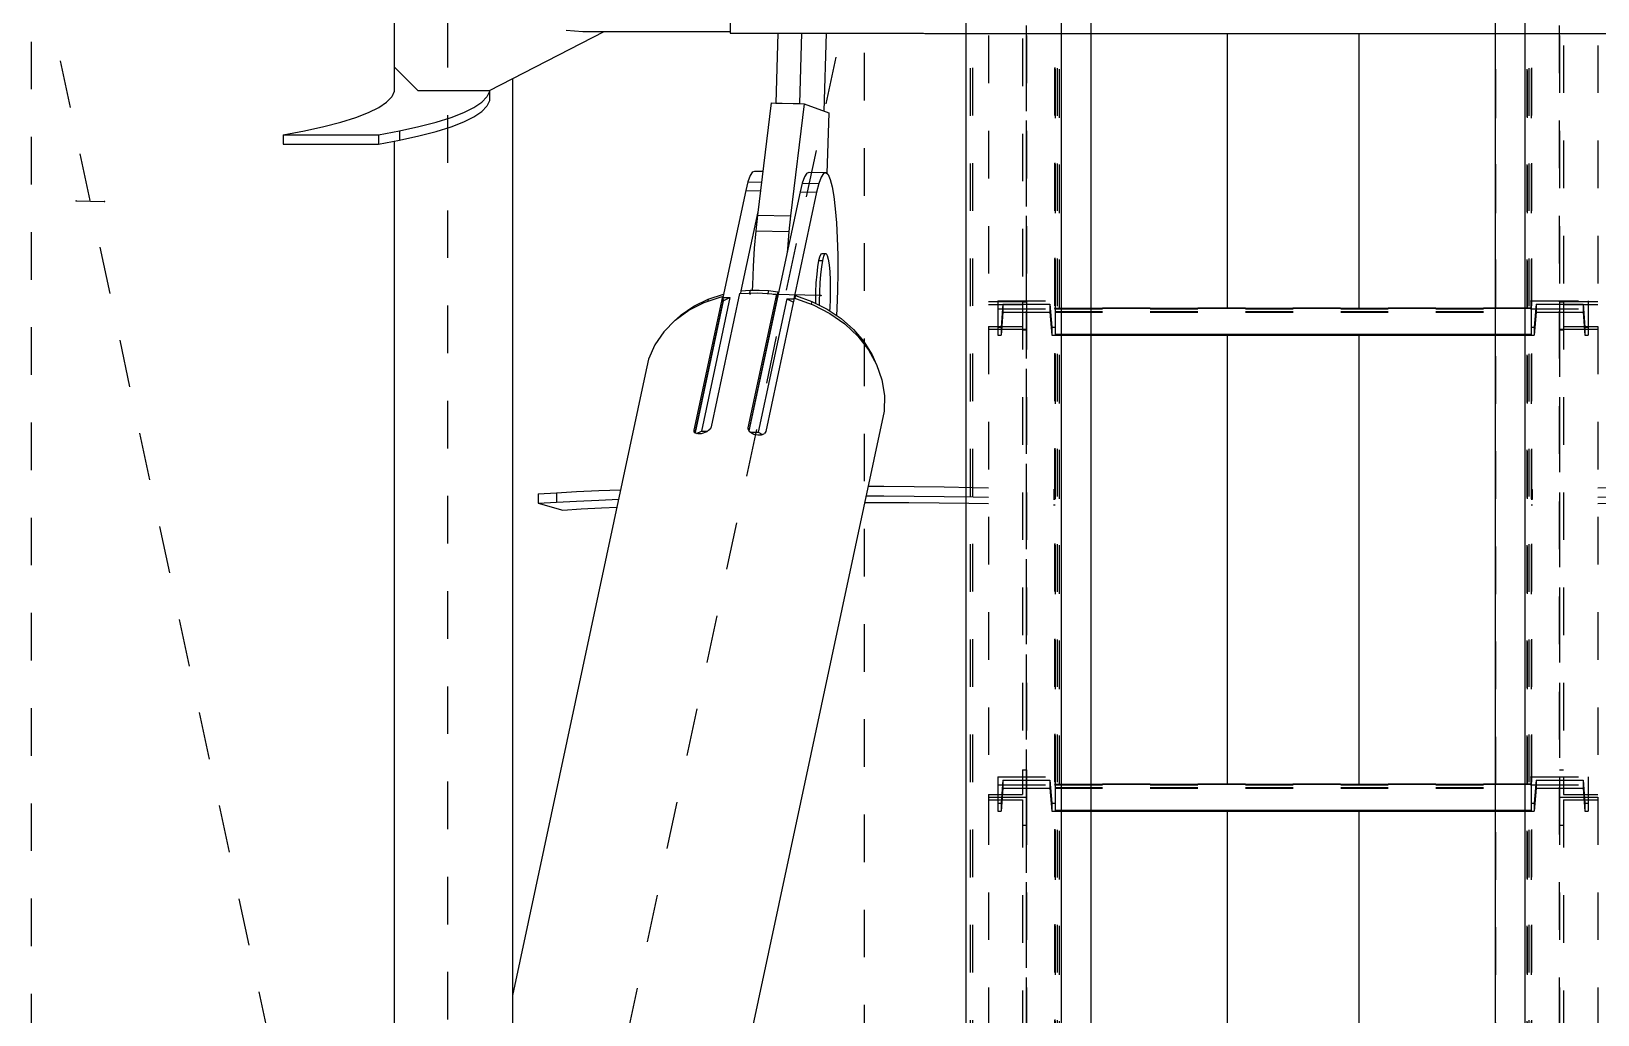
# Model space of a CAD drawing. Header units: millimetres. Extents: x 149919 to 150445, y 136651 to 136866.
# Drawn here: x 150370.813 to 150374.103, y 136698.886 to 136700.952 of the extents above; entities that cross this region are included whole.
import ezdxf

# ---------------------------------------------------------------- set-up
doc = ezdxf.new("R2010")
doc.units = ezdxf.units.MM
doc.header["$LTSCALE"] = 0.25
for name, pattern in [('CENTER', [50.8, 31.75, -6.35, 6.35, -6.35]), ('XKITLINE00', [0]), ('XKITLINE02', [4, 2, -2]), ('XKITLINE03', [6, 3, -1, 1, -1])]:
    doc.linetypes.add(name, pattern=pattern)

# ---------------------------------------------------------------- blocks, each defined once
blk = doc.blocks.new('çatıı')
at = {"color": 8, "linetype": 'CENTER'}
for p, q in [((23075, 4763.35), (23075, 6431.43)), ((22900, 3985.69), (22900, 5629.8)), ((22987.5, 4670.27), (22987.5, 5490.27)), ((22987.5, 4670.27), (22900, 5080.27)), ((22900, 4260.27), (23075, 5080.27)), ((22909.42, 5022.26), (22915.36, 5022.13)), ((23065.84, 5002.39), (23050.97, 5002.72))]:
    blk.add_line(p, q, dxfattribs=at)
at = {"color": 1, "linetype": 'XKITLINE03'}
for p, q in [((23109.01, 4289.11), (23109.01, 5553.53)), ((23220.99, 4289.12), (23220.99, 5553.53)), ((23115.01, 4280.28), (23115.01, 5549.66)), ((23215.01, 5549.66), (23214.98, 4280.28)), ((23109.01, 5001.09), (23109.01, 5096.97)), ((23220.99, 5096.97), (23220.99, 5001.09)), ((23115.01, 5001.25), (23115.01, 4999.55)), ((23214.99, 4999.55), (23214.99, 5001.25)), ((23214.99, 4999.73), (23115.01, 4999.73)), ((23109.01, 4896.99), (23109.01, 4995.28)), ((23220.99, 4995.28), (23220.99, 4896.99)), ((23115.01, 4901.26), (23115.01, 4899.56)), ((23214.99, 4899.74), (23115.01, 4899.74)), ((23214.99, 4899.56), (23214.99, 4901.26)), ((23109.01, 4801.11), (23109.01, 4896.99)), ((23220.99, 4896.99), (23220.99, 4801.11))]:
    blk.add_line(p, q, dxfattribs=at)
at = {"color": 116, "linetype": 'XKITLINE02', "true_color": 0x136734}
for p, q in [((23097.16, 5550.14), (23097.16, 4298.1)), ((23097.69, 5550.18), (23097.69, 4297.68)), ((23114.93, 5550.18), (23114.93, 4280.34)), ((23115.46, 5550.14), (23115.46, 4279.7)), ((23116.31, 5550.19), (23116.31, 4278.85)), ((23214.54, 5550.14), (23214.54, 4279.7)), ((23215.07, 5550.18), (23215.07, 4280.33)), ((23115.01, 5549.96), (23115.01, 4280.58)), ((23115.01, 5549.66), (23115.01, 4280.28)), ((23115.86, 5549.94), (23115.86, 4280.56)), ((23115.86, 5549.68), (23115.86, 4280.3)), ((23122.51, 5549.96), (23122.51, 4280.57)), ((23122.51, 5549.67), (23122.51, 4280.28)), ((23207.5, 5549.95), (23207.48, 4280.57)), ((23207.51, 5549.67), (23207.48, 4280.29)), ((23207.51, 5549.66), (23207.48, 4280.28)), ((23214.15, 5549.94), (23214.13, 4280.56)), ((23214.16, 5549.68), (23214.13, 4280.3)), ((23215, 5549.97), (23214.98, 4280.58)), ((23215.01, 5549.66), (23214.98, 4280.28)), ((23096.31, 5103.12), (23096.31, 5057.42)), ((23116.31, 5103.12), (23116.31, 5057.42)), ((23122.51, 5103.12), (23122.51, 5057.42)), ((23207.49, 5103.12), (23207.49, 5057.42)), ((23213.69, 5103.12), (23213.69, 5057.42)), ((23101.01, 5096.97), (23101.01, 5000.5)), ((23108.21, 5096.38), (23108.21, 4995.2)), ((23109.01, 5096.97), (23109.01, 4995.2)), ((23220.99, 5094.93), (23220.99, 4995.2)), ((23221.79, 5094.93), (23221.79, 4995.2)), ((23228.99, 5094.93), (23228.99, 5000.5)), ((23101.01, 5001.09), (23109.01, 5001.09)), ((23103.01, 5001.25), (23103.01, 4994.05)), ((23103.01, 5001.25), (23115.01, 5001.25)), ((23108.21, 5001.02), (23108.21, 4897.56)), ((23108.21, 5001.02), (23109.01, 5001.02)), ((23109.01, 5001.02), (23109.01, 4901.26)), ((23115.01, 5001.25), (23115.01, 4994.05)), ((23214.99, 5001.25), (23214.99, 4999.55)), ((23214.99, 5001.25), (23214.99, 4995.75)), ((23214.99, 5001.25), (23226.99, 5001.25)), ((23220.99, 5001.09), (23228.99, 5001.09)), ((23220.99, 5001.02), (23220.99, 4995.28)), ((23220.99, 5001.02), (23221.79, 5001.02)), ((23220.99, 5001.02), (23220.99, 4896.99)), ((23221.79, 5001.02), (23221.79, 4995.85)), ((23221.79, 5001.02), (23221.79, 4897.57)), ((23226.99, 5001.25), (23226.99, 4999.55)), ((23226.99, 5001.25), (23226.99, 4995.75)), ((23101.01, 5000.5), (23108.21, 5000.5)), ((23103.01, 4999.55), (23115.01, 4999.55)), ((23104.07, 5000.55), (23103.69, 4995.75)), ((23104.07, 4998.85), (23103.69, 4994.05)), ((23104.07, 5000.55), (23113.94, 5000.55)), ((23104.07, 5000.55), (23104.07, 4998.85)), ((23104.07, 4998.85), (23113.94, 4998.85)), ((23113.94, 5000.55), (23114.33, 4995.75)), ((23113.94, 5000.55), (23113.94, 4998.85)), ((23113.94, 4998.85), (23114.33, 4994.05)), ((23115.01, 4999.73), (23115.01, 4994.05)), ((23115.01, 4999.73), (23122.51, 4999.73)), ((23115.01, 4999.55), (23214.99, 4999.55)), ((23115.01, 4999.01), (23214.99, 4999.01)), ((23115.01, 4998.86), (23214.99, 4998.86)), ((23207.49, 4999.73), (23214.99, 4999.73)), ((23214.99, 4999.73), (23214.99, 4994.05)), ((23214.99, 4999.55), (23214.99, 4994.05)), ((23214.99, 4999.55), (23226.99, 4999.55)), ((23216.05, 5000.55), (23215.67, 4995.75)), ((23216.05, 4998.85), (23215.67, 4994.05)), ((23216.05, 5000.55), (23216.05, 4998.85)), ((23216.05, 5000.55), (23225.92, 5000.55)), ((23216.05, 4998.85), (23225.92, 4998.85)), ((23221.79, 5000.5), (23228.99, 5000.5)), ((23225.92, 5000.55), (23225.92, 4998.85)), ((23225.92, 5000.55), (23226.31, 4995.75)), ((23225.92, 4998.85), (23226.31, 4994.05)), ((23226.99, 4999.55), (23226.99, 4994.05)), ((23101.01, 4995.85), (23101.01, 4896.99)), ((23101.01, 4995.85), (23108.21, 4995.85)), ((23101.01, 4995.28), (23109.01, 4995.28)), ((23103.01, 4995.75), (23103.69, 4995.75)), ((23103.69, 4995.75), (23103.69, 4994.05)), ((23108.21, 4995.2), (23109.01, 4995.2)), ((23114.33, 4995.75), (23115.01, 4995.75)), ((23114.33, 4995.75), (23114.33, 4994.05)), ((23115.01, 4994.23), (23122.51, 4994.23)), ((23115.01, 4994.22), (23122.51, 4994.22)), ((23207.49, 4994.23), (23214.99, 4994.23)), ((23207.49, 4994.22), (23214.99, 4994.22)), ((23214.99, 4995.75), (23214.99, 4994.05)), ((23214.99, 4995.75), (23215.67, 4995.75)), ((23215.67, 4995.75), (23215.67, 4994.05)), ((23220.99, 4995.28), (23228.99, 4995.28)), ((23220.99, 4995.2), (23221.79, 4995.2)), ((23221.79, 4995.85), (23228.99, 4995.85)), ((23226.31, 4995.75), (23226.31, 4994.05)), ((23226.31, 4995.75), (23226.99, 4995.75)), ((23226.99, 4995.75), (23226.99, 4994.05)), ((23228.99, 4995.85), (23228.99, 4995.28)), ((23228.99, 4995.85), (23228.99, 4896.99)), ((23103.01, 4994.05), (23103.69, 4994.05)), ((23114.33, 4994.05), (23115.01, 4994.05)), ((23115.01, 4994.06), (23122.51, 4994.06)), ((23115.01, 4994.05), (23122.51, 4994.05)), ((23207.49, 4994.06), (23214.99, 4994.06)), ((23207.49, 4994.05), (23214.99, 4994.05)), ((23214.99, 4994.05), (23215.67, 4994.05)), ((23226.31, 4994.05), (23226.99, 4994.05)), ((23108.21, 4902.73), (23109.01, 4902.73)), ((23108.21, 4902.73), (23108.21, 4897.56)), ((23109.01, 4902.73), (23109.01, 4896.99)), ((23220.99, 4902.73), (23221.79, 4902.73)), ((23103.01, 4901.26), (23103.01, 4894.06)), ((23103.01, 4901.26), (23115.01, 4901.26)), ((23103.01, 4899.56), (23115.01, 4899.56)), ((23104.07, 4900.56), (23103.69, 4895.76)), ((23104.07, 4898.86), (23103.69, 4894.06)), ((23104.07, 4900.56), (23113.94, 4900.56)), ((23104.07, 4900.56), (23104.07, 4898.86)), ((23104.07, 4898.86), (23113.94, 4898.86)), ((23113.94, 4900.56), (23114.33, 4895.76)), ((23113.94, 4900.56), (23113.94, 4898.86)), ((23113.94, 4898.86), (23114.33, 4894.06)), ((23115.01, 4901.26), (23115.01, 4894.06)), ((23115.01, 4899.74), (23115.01, 4894.06)), ((23115.01, 4899.74), (23122.51, 4899.74)), ((23115.01, 4899.56), (23214.99, 4899.56)), ((23115.01, 4899.02), (23214.99, 4899.02)), ((23115.01, 4898.87), (23214.99, 4898.87)), ((23207.49, 4899.74), (23214.99, 4899.74)), ((23214.99, 4901.26), (23214.99, 4899.56)), ((23214.99, 4901.26), (23214.99, 4895.76)), ((23214.99, 4901.26), (23226.99, 4901.26)), ((23214.99, 4899.74), (23214.99, 4894.06)), ((23214.99, 4899.56), (23214.99, 4894.06)), ((23214.99, 4899.56), (23226.99, 4899.56)), ((23216.05, 4900.56), (23215.67, 4895.76)), ((23216.05, 4898.86), (23215.67, 4894.06)), ((23216.05, 4900.56), (23216.05, 4898.86)), ((23216.05, 4900.56), (23225.92, 4900.56)), ((23216.05, 4898.86), (23225.92, 4898.86)), ((23225.92, 4900.56), (23225.92, 4898.86)), ((23225.92, 4900.56), (23226.31, 4895.76)), ((23225.92, 4898.86), (23226.31, 4894.06)), ((23226.99, 4901.26), (23226.99, 4899.56)), ((23226.99, 4901.26), (23226.99, 4895.76)), ((23226.99, 4899.56), (23226.99, 4894.06)), ((23101.01, 4897.56), (23108.21, 4897.56)), ((23101.01, 4897.56), (23101.01, 4896.99)), ((23101.01, 4896.99), (23109.01, 4896.99)), ((23101.01, 4896.99), (23101.01, 4800.52)), ((23101.01, 4896.99), (23109.01, 4896.99)), ((23101.01, 4896.4), (23108.21, 4896.4)), ((23103.01, 4895.76), (23103.69, 4895.76)), ((23103.69, 4895.76), (23103.69, 4894.06)), ((23108.21, 4896.4), (23108.21, 4795.22)), ((23109.01, 4896.99), (23109.01, 4795.22)), ((23114.33, 4895.76), (23115.01, 4895.76)), ((23114.33, 4895.76), (23114.33, 4894.06)), ((23214.99, 4895.76), (23214.99, 4894.06)), ((23214.99, 4895.76), (23215.67, 4895.76)), ((23215.67, 4895.76), (23215.67, 4894.06)), ((23220.99, 4896.99), (23228.99, 4896.99)), ((23220.99, 4896.99), (23220.99, 4891.1)), ((23220.99, 4896.99), (23228.99, 4896.99)), ((23220.99, 4896.99), (23220.99, 4795.22)), ((23221.79, 4897.57), (23228.99, 4897.57)), ((23221.79, 4896.4), (23221.79, 4891.1)), ((23221.79, 4896.4), (23228.99, 4896.4)), ((23221.79, 4896.4), (23221.79, 4795.22)), ((23226.31, 4895.76), (23226.31, 4894.06)), ((23226.31, 4895.76), (23226.99, 4895.76)), ((23226.99, 4895.76), (23226.99, 4894.06)), ((23228.99, 4896.99), (23228.99, 4896.4)), ((23228.99, 4896.99), (23228.99, 4800.52)), ((23103.01, 4894.06), (23103.69, 4894.06)), ((23114.33, 4894.06), (23115.01, 4894.06)), ((23115.01, 4894.24), (23122.51, 4894.24)), ((23115.01, 4894.23), (23122.51, 4894.23)), ((23115.01, 4894.07), (23122.51, 4894.07)), ((23115.01, 4894.06), (23122.51, 4894.06)), ((23207.49, 4894.24), (23214.99, 4894.24)), ((23207.49, 4894.23), (23214.99, 4894.23)), ((23207.49, 4894.07), (23214.99, 4894.07)), ((23207.49, 4894.06), (23214.99, 4894.06)), ((23214.99, 4894.06), (23215.67, 4894.06)), ((23226.31, 4894.06), (23226.99, 4894.06)), ((23108.21, 4891.1), (23109.01, 4891.1)), ((23220.99, 4891.1), (23221.79, 4891.1))]:
    blk.add_line(p, q, dxfattribs=at)
at = {"color": 8, "linetype": 'XKITLINE00'}
for p, q in [((22976.2, 5105.7), (22976.2, 5050.39)), ((23046.8, 5065.56), (23046.8, 5057.48)), ((22996.2, 5045.47), (23020.32, 5057.83)), ((23012.35, 5058.09), (23015.8, 5057.83)), ((23015.8, 5057.83), (23046.8, 5057.83)), ((23046.8, 5057.48), (23086.8, 5057.48)), ((23056.79, 5057.48), (23056.38, 5042.81)), ((23061.75, 5057.48), (23061.33, 5042.7)), ((23066.94, 5057.48), (23066.48, 5041.13)), ((23086.8, 5057.48), (23087.11, 5057.48)), ((23087.11, 5057.48), (23087.39, 5057.46)), ((23087.39, 5057.46), (23087.63, 5057.45)), ((23087.63, 5057.45), (23087.8, 5057.42)), ((23087.8, 5057.42), (23242.19, 5057.42)), ((23151.2, 5057.42), (23151.2, 4999.73)), ((23178.8, 5057.42), (23178.8, 4999.73)), ((22976.2, 5050.39), (22976.2, 5045.19)), ((22976.2, 5050.39), (22981.2, 5045.47)), ((23001.09, 5047.97), (23001.09, 4739.66)), ((22975.68, 5044.12), (22974.59, 5043)), ((22976.23, 5045.25), (22975.68, 5044.12)), ((22976.2, 5046.45), (22976.23, 5046.38)), ((22976.23, 5046.38), (22976.23, 5045.25)), ((22981.2, 5045.47), (22996.2, 5045.47)), ((22995.68, 5044.12), (22994.59, 5043)), ((22996.23, 5045.25), (22995.68, 5044.12)), ((22996.23, 5045.48), (22996.23, 5043.28)), ((22968.16, 5039.8), (22970.81, 5040.84)), ((22970.81, 5040.84), (22972.96, 5041.91)), ((22972.96, 5041.91), (22974.59, 5043)), ((22988.16, 5039.8), (22990.81, 5040.84)), ((22990.81, 5040.84), (22992.96, 5041.91)), ((22992.96, 5041.91), (22994.59, 5043)), ((22992.96, 5039.94), (22994.59, 5041.03)), ((22995.68, 5042.15), (22994.59, 5041.03)), ((22996.23, 5043.28), (22995.68, 5042.15)), ((23055.38, 5042.83), (23052.51, 5019.29)), ((23055.38, 5042.83), (23062.32, 5042.67)), ((23056.38, 5042.81), (23061.33, 5042.7)), ((23062.32, 5042.67), (23059.45, 5019.14)), ((23062.32, 5042.67), (23067.47, 5040.77)), ((23067.47, 5040.77), (23067.11, 5027.98)), ((22952.88, 5036.17), (22957.34, 5036.99)), ((22957.34, 5036.99), (22961.4, 5037.87)), ((22961.4, 5037.87), (22965.01, 5038.81)), ((22965.01, 5038.81), (22968.16, 5039.8)), ((22972.88, 5036.17), (22977.34, 5036.99)), ((22977.34, 5036.99), (22981.4, 5037.87)), ((22977.34, 5036.99), (22977.34, 5035.02)), ((22981.4, 5037.87), (22985.01, 5038.81)), ((22985.01, 5038.81), (22988.16, 5039.8)), ((22985.01, 5036.84), (22988.16, 5037.83)), ((22988.16, 5037.83), (22990.81, 5038.87)), ((22990.81, 5038.87), (22992.96, 5039.94)), ((22952.88, 5036.17), (22952.88, 5034.2)), ((22952.88, 5036.17), (22972.88, 5036.17)), ((22952.88, 5034.2), (22972.88, 5034.2)), ((22972.88, 5036.17), (22972.88, 5034.2)), ((22972.88, 5034.2), (22977.34, 5035.02)), ((22976.2, 5034.81), (22976.2, 4464.85)), ((22977.34, 5035.02), (22981.4, 5035.9)), ((22981.4, 5035.9), (22985.01, 5036.84)), ((23051, 5027.59), (23050.52, 5026.27)), ((23051.5, 5028.35), (23051, 5027.59)), ((23051.5, 5028.35), (23051.99, 5028.52)), ((23051.99, 5028.52), (23053.63, 5028.49)), ((23062.4, 5027.34), (23061.92, 5026.01)), ((23062.9, 5028.1), (23062.4, 5027.34)), ((23062.9, 5028.1), (23063.39, 5028.27)), ((23063.39, 5028.27), (23066.86, 5028.19)), ((23065.87, 5027.26), (23065.39, 5025.94)), ((23066.37, 5028.02), (23065.87, 5027.26)), ((23066.37, 5028.02), (23066.86, 5028.19)), ((23066.86, 5028.19), (23067.34, 5027.77)), ((23067.34, 5027.77), (23067.78, 5026.78)), ((23050.05, 5024.41), (23045.26, 5001.98)), ((23050.52, 5026.27), (23050.05, 5024.41)), ((23050.05, 5024.41), (23053.12, 5024.34)), ((23050.52, 5026.27), (23053.35, 5026.21)), ((23061.45, 5024.15), (23050.73, 4973.94)), ((23064.92, 5024.08), (23060.13, 5001.65)), ((23061.92, 5026.01), (23061.45, 5024.15)), ((23061.45, 5024.15), (23064.92, 5024.08)), ((23061.92, 5026.01), (23065.39, 5025.94)), ((23065.39, 5025.94), (23064.92, 5024.08)), ((23067.78, 5026.78), (23068.2, 5025.22)), ((23068.2, 5025.22), (23068.56, 5023.15)), ((23068.56, 5023.15), (23068.86, 5020.61)), ((23068.86, 5020.61), (23069.1, 5017.67)), ((23052.59, 5019.97), (23049.04, 5003.34)), ((23052.51, 5019.29), (23052.15, 5015.95)), ((23052.51, 5019.29), (23059.45, 5019.14)), ((23059.45, 5019.14), (23059.09, 5015.8)), ((23069.1, 5017.67), (23069.27, 5014.4)), ((23052.15, 5015.95), (23051.85, 5012.33)), ((23052.15, 5015.95), (23059.09, 5015.8)), ((23059.09, 5015.8), (23058.79, 5012.17)), ((23069.27, 5014.4), (23069.37, 5010.87)), ((23051.85, 5012.33), (23051.61, 5008.49)), ((23058.79, 5012.17), (23058.74, 5011.47)), ((23065.61, 5010.64), (23065.36, 5009.72)), ((23065.87, 5011.14), (23065.61, 5010.64)), ((23065.87, 5011.14), (23066.13, 5011.21)), ((23066.13, 5011.21), (23066.92, 5011.19)), ((23066.4, 5010.62), (23066.15, 5009.7)), ((23066.66, 5011.13), (23066.4, 5010.62)), ((23066.66, 5011.13), (23066.92, 5011.19)), ((23066.92, 5011.19), (23067.16, 5010.82)), ((23067.16, 5010.82), (23067.38, 5010.02)), ((23069.37, 5010.87), (23069.39, 5007.18)), ((23051.61, 5008.49), (23051.45, 5004.52)), ((23065.14, 5008.43), (23064.95, 5006.84)), ((23065.36, 5009.72), (23065.14, 5008.43)), ((23065.36, 5009.72), (23066.15, 5009.7)), ((23065.93, 5008.41), (23065.74, 5006.82)), ((23066.15, 5009.7), (23065.93, 5008.41)), ((23067.38, 5010.02), (23067.56, 5008.84)), ((23067.56, 5008.84), (23067.7, 5007.34)), ((23067.7, 5007.34), (23067.78, 5005.58)), ((23051.45, 5004.52), (23051.43, 5003.5)), ((23064.8, 5005.02), (23064.71, 5003.08)), ((23064.95, 5006.84), (23064.8, 5005.02)), ((23065.6, 5005.01), (23065.51, 5003.06)), ((23065.74, 5006.82), (23065.6, 5005.01)), ((23067.78, 5005.58), (23067.8, 5003.67)), ((23069.39, 5007.18), (23069.33, 5003.42)), ((23038.09, 4999.29), (23041.34, 5000.93)), ((23039.14, 5000.15), (23042.15, 5001.62)), ((23045.15, 5002.16), (23039.17, 4974.12)), ((23045.22, 5001.14), (23039.35, 4973.62)), ((23045.31, 5001.27), (23039.4, 4973.57)), ((23046.72, 5001.95), (23040.74, 4973.91)), ((23041.34, 5000.93), (23044.91, 5002.12)), ((23042.15, 5001.62), (23042.06, 5001.17)), ((23042.15, 5001.62), (23045.41, 5002.68)), ((23048.77, 5002.8), (23042.79, 4974.77)), ((23044.91, 5002.12), (23045.15, 5002.16)), ((23045.15, 5002.16), (23045.22, 5001.14)), ((23045.27, 5001.92), (23045.19, 5001.57)), ((23045.19, 5001.57), (23045.23, 5000.92)), ((23045.26, 5001.98), (23045.31, 5001.27)), ((23045.26, 5001.98), (23046.72, 5001.95)), ((23045.31, 5001.27), (23046.72, 5001.95)), ((23048.77, 5002.8), (23052.62, 5002.97)), ((23049.05, 5003.34), (23048.94, 5002.81)), ((23049.05, 5003.34), (23050.96, 5003.49)), ((23056.5, 5002.63), (23050.52, 4974.59)), ((23056.57, 5001.64), (23050.68, 4974.02)), ((23050.96, 5003.49), (23050.84, 5002.89)), ((23050.96, 5003.49), (23052.9, 5003.51)), ((23052.62, 5002.97), (23056.5, 5002.63)), ((23058.67, 5001.68), (23052.69, 4973.64)), ((23052.9, 5003.51), (23054.84, 5003.41)), ((23060.22, 5001.82), (23054.24, 4973.79)), ((23054.84, 5003.41), (23054.71, 5002.79)), ((23054.84, 5003.41), (23056.78, 5003.17)), ((23056.5, 5002.63), (23056.57, 5001.64)), ((23056.78, 5003.17), (23056.54, 5002.05)), ((23056.54, 5002.05), (23056.59, 5001.37)), ((23056.78, 5003.17), (23056.83, 5002.49)), ((23058.67, 5001.68), (23060.13, 5001.65)), ((23058.67, 5001.68), (23060.05, 5001.01)), ((23060.13, 5001.65), (23060.15, 5001.47)), ((23060.22, 5001.82), (23060.47, 5001.77)), ((23060.5, 5002.35), (23060.38, 5001.79)), ((23060.47, 5001.77), (23064.2, 5000.43)), ((23060.5, 5002.35), (23063.93, 5001.14)), ((23063.93, 5001.14), (23063.81, 5000.57)), ((23063.93, 5001.14), (23067.14, 4999.53)), ((23064.71, 5003.08), (23064.68, 5001.1)), ((23064.68, 5001.1), (23064.68, 5000.76)), ((23065.51, 5003.06), (23065.47, 5001.08)), ((23065.47, 5001.08), (23065.48, 5000.36)), ((23067.77, 5001.69), (23067.68, 4999.74)), ((23067.8, 5003.67), (23067.77, 5001.69)), ((23069.33, 5003.42), (23069.19, 4999.68)), ((23035.22, 4997.21), (23038.09, 4999.29)), ((23035.55, 4997.45), (23036.46, 4998.31)), ((23036.46, 4998.31), (23039.14, 5000.15)), ((23064.2, 5000.43), (23067.69, 4998.63)), ((23067.14, 4999.53), (23070.08, 4997.56)), ((23067.68, 4999.74), (23067.63, 4999.2)), ((23067.69, 4998.63), (23070.83, 4996.42)), ((23069.19, 4999.68), (23069.11, 4998.21)), ((23070.08, 4997.56), (23072.67, 4995.27)), ((23032.82, 4994.76), (23030.95, 4991.99)), ((23035.22, 4997.21), (23032.82, 4994.76)), ((23070.83, 4996.42), (23073.56, 4993.85)), ((23072.67, 4995.27), (23074.85, 4992.72)), ((23030.95, 4991.99), (23029.63, 4988.98)), ((23073.56, 4993.85), (23075.82, 4990.99)), ((23074.85, 4992.72), (23076.59, 4989.95)), ((23075.82, 4990.99), (23077.53, 4987.91)), ((23151.2, 4994.05), (23151.2, 4899.74)), ((23178.8, 4994.05), (23178.8, 4899.74)), ((23029.63, 4988.98), (23028.92, 4985.79)), ((23076.59, 4989.95), (23077.25, 4988.42)), ((23077.53, 4987.91), (23078.66, 4984.68)), ((23028.92, 4985.79), (23001.09, 4855.34)), ((23028.92, 4985.79), (23028.92, 4985.63)), ((23078.66, 4984.68), (23079.19, 4981.39)), ((23079.19, 4981.39), (23079.1, 4978.11)), ((23079.1, 4978.11), (23016.82, 4686.31)), ((23042.66, 4974.49), (23042.51, 4974.29)), ((23042.69, 4974.53), (23042.66, 4974.49)), ((23042.79, 4974.77), (23042.69, 4974.53)), ((23050.52, 4974.59), (23050.52, 4974.36)), ((23050.52, 4974.59), (23050.54, 4974.33)), ((23039.17, 4974.12), (23039.19, 4973.85)), ((23039.17, 4974.12), (23039.17, 4973.9)), ((23039.17, 4973.9), (23039.25, 4973.7)), ((23039.25, 4973.7), (23039.43, 4973.55)), ((23039.43, 4973.55), (23039.68, 4973.43)), ((23039.68, 4973.43), (23039.99, 4973.37)), ((23039.72, 4973.42), (23040.74, 4973.91)), ((23039.99, 4973.37), (23040.36, 4973.36)), ((23040.36, 4973.36), (23040.76, 4973.41)), ((23040.74, 4973.91), (23041.99, 4973.88)), ((23040.76, 4973.41), (23041.17, 4973.51)), ((23041.17, 4973.51), (23041.56, 4973.66)), ((23041.56, 4973.66), (23041.93, 4973.84)), ((23041.93, 4973.84), (23042.26, 4974.06)), ((23042.26, 4974.06), (23042.51, 4974.29)), ((23050.52, 4974.36), (23050.54, 4974.31)), ((23050.54, 4974.31), (23050.61, 4974.11)), ((23050.61, 4974.11), (23050.79, 4973.87)), ((23050.79, 4973.87), (23051.05, 4973.64)), ((23051, 4973.68), (23052.69, 4973.64)), ((23051.05, 4973.64), (23051.37, 4973.44)), ((23051.37, 4973.44), (23051.75, 4973.27)), ((23051.75, 4973.27), (23052.16, 4973.16)), ((23052.16, 4973.16), (23052.58, 4973.09)), ((23052.58, 4973.09), (23052.99, 4973.08)), ((23052.69, 4973.64), (23053.6, 4973.2)), ((23052.99, 4973.08), (23053.36, 4973.13)), ((23053.36, 4973.13), (23053.69, 4973.23)), ((23053.69, 4973.23), (23053.96, 4973.38)), ((23054.14, 4973.57), (23053.96, 4973.38)), ((23054.24, 4973.79), (23054.14, 4973.57)), ((23014.52, 4961.2), (23019.17, 4961.41)), ((23019.17, 4961.41), (23023.79, 4961.59)), ((23075.73, 4962.32), (23079.08, 4962.31)), ((23079.08, 4962.31), (23085.45, 4962.26)), ((23085.45, 4962.26), (23091.72, 4962.18)), ((23091.72, 4962.18), (23097.82, 4962.08)), ((23097.82, 4962.08), (23101.01, 4962.01)), ((23114.72, 4961.63), (23114.77, 4961.63)), ((23114.77, 4961.63), (23115.01, 4961.56)), ((23114.77, 4961.63), (23114.77, 4959.63)), ((23214.99, 4961.57), (23215.22, 4961.63)), ((23215.22, 4961.63), (23215.22, 4959.63)), ((23215.22, 4961.63), (23215.27, 4961.63)), ((23228.99, 4962.01), (23232.17, 4962.08)), ((23006.44, 4960.71), (23010.27, 4960.96)), ((23006.44, 4960.71), (23006.44, 4958.72)), ((23006.44, 4958.72), (23010.27, 4958.97)), ((23006.44, 4958.72), (23011.65, 4957.3)), ((23010.27, 4960.96), (23014.52, 4961.2)), ((23010.27, 4960.96), (23010.27, 4958.97)), ((23010.27, 4958.97), (23014.52, 4959.2)), ((23014.52, 4959.2), (23019.17, 4959.41)), ((23019.17, 4959.41), (23023.36, 4959.58)), ((23019.73, 4957.78), (23023.01, 4957.93)), ((23075, 4958.92), (23077.84, 4958.92)), ((23075.3, 4960.32), (23079.08, 4960.31)), ((23077.84, 4958.92), (23084.29, 4958.89)), ((23079.08, 4960.31), (23085.45, 4960.26)), ((23084.29, 4958.89), (23090.66, 4958.84)), ((23085.45, 4960.26), (23091.72, 4960.18)), ((23090.66, 4958.84), (23096.93, 4958.76)), ((23091.72, 4960.18), (23097.82, 4960.08)), ((23096.93, 4958.76), (23101.01, 4958.7)), ((23097.82, 4960.08), (23101.01, 4960.01)), ((23114.72, 4959.63), (23114.77, 4959.63)), ((23114.72, 4958.38), (23115.01, 4958.37)), ((23114.77, 4959.63), (23115.01, 4959.57)), ((23214.99, 4959.57), (23215.22, 4959.63)), ((23214.99, 4958.37), (23215.27, 4958.38)), ((23215.22, 4959.63), (23215.27, 4959.63)), ((23228.99, 4960.01), (23232.17, 4960.08)), ((23228.99, 4958.7), (23233.07, 4958.76)), ((23011.65, 4957.3), (23015.47, 4957.55)), ((23015.47, 4957.55), (23019.73, 4957.78)), ((23151.2, 4894.06), (23151.2, 4799.75)), ((23178.8, 4894.06), (23178.8, 4799.75))]:
    blk.add_line(p, q, dxfattribs=at)
at = {"color": 7, "linetype": 'XKITLINE00'}
for p, q in [((23096.31, 5057.42), (23096.31, 4605.91)), ((23116.31, 5057.42), (23116.31, 4636.85)), ((23122.51, 5057.42), (23122.51, 4646.44)), ((23207.49, 5057.42), (23207.49, 4777.92)), ((23213.69, 5057.42), (23213.69, 4787.51)), ((23122.51, 4999.73), (23207.49, 4999.73)), ((23122.51, 4994.23), (23207.49, 4994.23)), ((23122.51, 4994.22), (23207.49, 4994.22)), ((23122.51, 4994.06), (23207.49, 4994.06)), ((23122.51, 4994.05), (23207.49, 4994.05)), ((23122.51, 4899.74), (23207.49, 4899.74)), ((23122.51, 4894.24), (23207.49, 4894.24)), ((23122.51, 4894.23), (23207.49, 4894.23)), ((23122.51, 4894.07), (23207.49, 4894.07)), ((23122.51, 4894.06), (23207.49, 4894.06))]:
    blk.add_line(p, q, dxfattribs=at)
at = {"color": 8, "linetype": 'XKITLINE00'}
for centre in [(22909.42, 5022.26), (22915.36, 5022.13), (23050.97, 5002.72), (23065.84, 5002.39)]:
    blk.add_circle(centre, 0.05, dxfattribs=at)
at = {"color": 1, "linetype": 'XKITLINE00'}
for centre in [(23109.01, 5001.09), (23115.01, 5001.25), (23214.99, 5001.25), (23220.99, 5001.09), (23115.01, 4999.73), (23115.01, 4999.55), (23214.99, 4999.73), (23214.99, 4999.55), (23109.01, 4995.28), (23220.99, 4995.28), (23115.01, 4901.26), (23115.01, 4899.74), (23115.01, 4899.56), (23214.99, 4901.26), (23214.99, 4899.74), (23214.99, 4899.56), (23109.01, 4896.99), (23109.01, 4896.99), (23220.99, 4896.99), (23220.99, 4896.99)]:
    blk.add_circle(centre, 0.05, dxfattribs=at)

msp = doc.modelspace()

# ---------------------------------------------------------------- block references
at = {"xscale": 0.009999943142843078, "yscale": 0.009999943142843078, "zscale": 0.009999943142843078}
msp.add_blockref('çatıı', (150141.8141, 136650.3731), dxfattribs=at)

doc.saveas('drawing.dxf')
